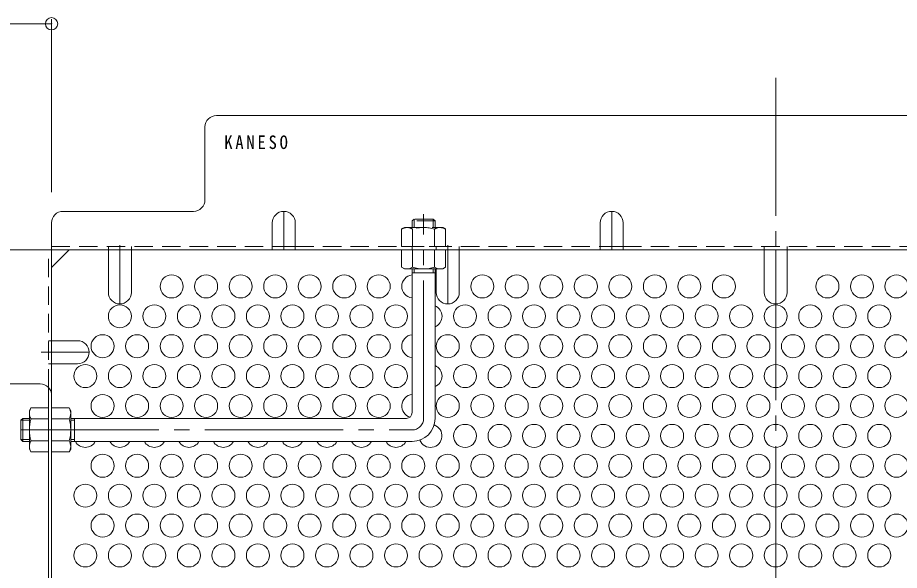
# Model space of a CAD drawing. Units: millimetres at full size, sheet at 1:4; details may follow other scales. Extents: x -859 to 1069, y -781 to 707.
# Drawn here: x 236.9 to 466.8, y 448.3 to 592.5 of the extents above; entities that cross this region are included whole.
import ezdxf

# ---------------------------------------------------------------- set-up
doc = ezdxf.new("R2010")
doc.units = ezdxf.units.MM
doc.header["$LTSCALE"] = 4
doc.header["$PDMODE"] = 32
doc.header["$PDSIZE"] = 3.2
for name, pattern in [('CHAIN1', [8, 5, -1, 1, -1]), ('CHAIN2', [12, 9, -1, 1, -1]), ('DASHED1', [1.8, 1.2, -0.6])]:
    doc.linetypes.add(name, pattern=pattern)
for name, color, linetype, lineweight in [('A-1_躯体', 3, 'Continuous', 9), ('A-4_その他', 7, 'Continuous', 9), ('A-5_文字', 7, 'Continuous', 9), ('A-6_寸法', 2, 'Continuous', 9), ('A-7_ハッチ', 2, 'Continuous', 9), ('A-8_記号', 2, 'Continuous', 9), ('A-B_ﾊｯﾁ', 2, 'Continuous', 9)]:
    doc.layers.add(name, color=color, linetype=linetype, lineweight=lineweight)
doc.styles.add('ＭＳ ゴシック', font='')
doc.styles.get('ＭＳ ゴシック').set_extended_font_data('MS Gothic')

msp = doc.modelspace()

# ---------------------------------------------------------------- linework, layer by layer
at = {"layer": 'A-1_躯体', "linetype": 'CHAIN2'}
for p, q in [((342.793, 487.966), (342.793, 541.198)), ((237.793, 484.966), (339.793, 484.966))]:
    msp.add_line(p, q, dxfattribs=at)
at = {"layer": 'A-1_躯体', "linetype": 'DASHED1'}
for p, q in [((339.793, 539.466), (340.293, 539.966)), ((345.793, 539.466), (339.793, 539.466)), ((339.793, 539.466), (339.793, 537.766)), ((345.293, 539.966), (340.293, 539.966)), ((340.293, 537.766), (340.293, 539.966)), ((345.793, 539.466), (345.293, 539.966)), ((345.293, 537.766), (345.293, 539.966)), ((345.793, 539.466), (345.793, 537.766))]:
    msp.add_line(p, q, dxfattribs=at)
at = {"layer": 'A-1_躯体'}
for p, q in [((339.793, 489.466), (339.793, 526.966)), ((340.293, 525.966), (340.293, 526.966)), ((345.293, 525.966), (345.293, 526.966)), ((345.793, 487.966), (345.793, 526.966)), ((345.793, 525.966), (339.793, 525.966)), ((238.293, 487.966), (237.793, 487.466)), ((237.793, 487.466), (237.793, 482.466)), ((239.993, 487.466), (237.793, 487.466)), ((238.293, 487.966), (238.293, 481.966)), ((238.293, 487.966), (239.993, 487.966)), ((250.793, 487.966), (338.293, 487.966)), ((251.793, 487.466), (250.793, 487.466)), ((251.793, 487.966), (251.793, 481.966)), ((238.293, 481.966), (237.793, 482.466)), ((239.993, 482.466), (237.793, 482.466)), ((238.293, 481.966), (239.993, 481.966)), ((251.793, 482.466), (250.793, 482.466)), ((250.793, 481.966), (339.793, 481.966))]:
    msp.add_line(p, q, dxfattribs=at)
for centre, radius in [((338.293, 489.466), 1.5), ((339.793, 487.966), 6)]:
    msp.add_arc(centre, radius, 270, 0, dxfattribs=at)
at = {"layer": 'A-1_躯体', "linetype": 'CHAIN2'}
msp.add_arc((339.793, 487.966), 3, 270, 0, dxfattribs=at)
at = {"layer": 'A-4_その他'}
for p, q in [((210.79, 590.878), (245.793, 590.878)), ((245.793, 592.078), (245.793, 546.966))]:
    msp.add_line(p, q, dxfattribs=at)
msp.add_point((245.793, 590.878), dxfattribs=at)
at = {"layer": 'A-6_寸法'}
for centre in [(277.093, 522.386), (286.093, 522.386), (295.093, 522.386), (304.093, 522.386), (313.093, 522.386), (322.093, 522.386), (331.093, 522.386), (358.093, 522.386), (367.093, 522.386), (376.093, 522.386), (385.093, 522.386), (394.093, 522.386), (403.093, 522.386), (412.093, 522.386), (421.093, 522.386), (448.093, 522.386), (457.093, 522.386), (466.093, 522.386), (263.593, 514.592), (272.593, 514.592), (281.593, 514.592), (290.593, 514.592), (299.593, 514.592), (308.593, 514.592), (317.593, 514.592), (326.593, 514.592), (335.593, 514.592), (353.593, 514.592), (362.593, 514.592), (371.593, 514.592), (380.593, 514.592), (389.593, 514.592), (398.593, 514.592), (407.593, 514.592), (416.593, 514.592), (425.593, 514.592), (434.593, 514.592), (443.593, 514.592), (452.593, 514.592), (461.593, 514.592), (259.093, 506.798), (268.093, 506.798), (277.093, 506.798), (286.093, 506.798), (295.093, 506.798), (304.093, 506.798), (313.093, 506.798), (322.093, 506.798), (331.093, 506.798), (349.093, 506.798), (358.093, 506.798), (367.093, 506.798), (376.093, 506.798), (385.093, 506.798), (394.093, 506.798), (403.093, 506.798), (412.093, 506.798), (421.093, 506.798), (430.093, 506.798), (439.093, 506.798), (448.093, 506.798), (457.093, 506.798), (466.093, 506.798), (254.593, 499.003), (263.593, 499.003), (272.593, 499.003), (281.593, 499.003), (290.593, 499.003), (299.593, 499.003), (308.593, 499.003), (317.593, 499.003), (326.593, 499.003), (335.593, 499.003), (353.593, 499.003), (362.593, 499.003), (371.593, 499.003), (380.593, 499.003), (389.593, 499.003), (398.593, 499.003), (407.593, 499.003), (416.593, 499.003), (425.593, 499.003), (434.593, 499.003), (443.593, 499.003), (452.593, 499.003), (461.593, 499.003), (259.093, 491.209), (268.093, 491.209), (277.093, 491.209), (286.093, 491.209), (295.093, 491.209), (304.093, 491.209), (313.093, 491.209), (322.093, 491.209), (331.093, 491.209), (349.093, 491.209), (358.093, 491.209), (367.093, 491.209), (376.093, 491.209), (385.093, 491.209), (394.093, 491.209), (403.093, 491.209), (412.093, 491.209), (421.093, 491.209), (430.093, 491.209), (439.093, 491.209), (448.093, 491.209), (457.093, 491.209), (466.093, 491.209), (353.593, 483.415), (362.593, 483.415), (371.593, 483.415), (380.593, 483.415), (389.593, 483.415), (398.593, 483.415), (407.593, 483.415), (416.593, 483.415), (425.593, 483.415), (434.593, 483.415), (443.593, 483.415), (452.593, 483.415), (461.593, 483.415), (259.093, 475.621), (268.093, 475.621), (277.093, 475.621), (286.093, 475.621), (295.093, 475.621), (304.093, 475.621), (313.093, 475.621), (322.093, 475.621), (331.093, 475.621), (340.093, 475.621), (349.093, 475.621), (358.093, 475.621), (367.093, 475.621), (376.093, 475.621), (385.093, 475.621), (394.093, 475.621), (403.093, 475.621), (412.093, 475.621), (421.093, 475.621), (430.093, 475.621), (439.093, 475.621), (448.093, 475.621), (457.093, 475.621), (466.093, 475.621), (254.593, 467.827), (263.593, 467.827), (272.593, 467.827), (281.593, 467.827), (290.593, 467.827), (299.593, 467.827), (308.593, 467.827), (317.593, 467.827), (326.593, 467.827), (335.593, 467.827), (344.593, 467.827), (353.593, 467.827), (362.593, 467.827), (371.593, 467.827), (380.593, 467.827), (389.593, 467.827), (398.593, 467.827), (407.593, 467.827), (416.593, 467.827), (425.593, 467.827), (434.593, 467.827), (443.593, 467.827), (452.593, 467.827), (461.593, 467.827), (259.093, 460.032), (268.093, 460.032), (277.093, 460.032), (286.093, 460.032), (295.093, 460.032), (304.093, 460.032), (313.093, 460.032), (322.093, 460.032), (331.093, 460.032), (340.093, 460.032), (349.093, 460.032), (358.093, 460.032), (367.093, 460.032), (376.093, 460.032), (385.093, 460.032), (394.093, 460.032), (403.093, 460.032), (412.093, 460.032), (421.093, 460.032), (430.093, 460.032), (439.093, 460.032), (448.093, 460.032), (457.093, 460.032), (466.093, 460.032), (254.593, 452.238), (263.593, 452.238), (272.593, 452.238), (281.593, 452.238), (290.593, 452.238), (299.593, 452.238), (308.593, 452.238), (317.593, 452.238), (326.593, 452.238), (335.593, 452.238), (344.593, 452.238), (353.593, 452.238), (362.593, 452.238), (371.593, 452.238), (380.593, 452.238), (389.593, 452.238), (398.593, 452.238), (407.593, 452.238), (416.593, 452.238), (425.593, 452.238), (434.593, 452.238), (443.593, 452.238), (452.593, 452.238), (461.593, 452.238)]:
    msp.add_circle(centre, 3, dxfattribs=at)
for centre, start, end in [((340.093, 522.386), 95.73917, 264.26083), ((344.593, 514.592), 293.57818, 66.42182), ((340.093, 506.798), 95.73917, 264.26083), ((344.593, 499.003), 293.57818, 66.42182), ((340.093, 491.209), 95.73917, 254.7612), ((344.593, 483.415), 202.34376, 71.25778), ((254.593, 483.415), 209.83741, 330.16259), ((263.593, 483.415), 209.83741, 330.16259), ((272.593, 483.415), 209.83741, 330.16259), ((281.593, 483.415), 209.83741, 330.16259), ((290.593, 483.415), 209.83741, 330.16259), ((299.593, 483.415), 209.83741, 330.16259), ((308.593, 483.415), 209.83741, 330.16259), ((317.593, 483.415), 209.83741, 330.16259), ((326.593, 483.415), 209.83741, 330.16259), ((335.593, 483.415), 209.83741, 330.16259)]:
    msp.add_arc(centre, 3, start, end, dxfattribs=at)
at = {"layer": 'A-7_ハッチ', "linetype": 'CHAIN2'}
msp.add_line((434.593, 576.759), (434.593, 109.565), dxfattribs=at)
at = {"layer": 'A-7_ハッチ'}
for p, q in [((580.392, 566.966), (288.794, 566.966)), ((285.794, 544.966), (285.794, 563.966)), ((248.793, 541.966), (282.794, 541.966)), ((245.793, 538.966), (245.793, 147.359)), ((213.79, 531.966), (655.397, 531.966)), ((245.793, 527.353), (250.405, 531.966)), ((303.343, 532.766), (309.343, 532.766)), ((388.843, 532.766), (394.843, 532.766)), ((242.793, 496.965), (213.79, 496.965)), ((244.993, 496.004), (244.993, 361.623))]:
    msp.add_line(p, q, dxfattribs=at)
at = {"layer": 'A-7_ハッチ', "linetype": 'DASHED1'}
for p, q in [((244.993, 496.004), (244.993, 531.966)), ((245.793, 532.766), (303.343, 532.766)), ((260.593, 531.966), (260.593, 532.766)), ((266.593, 531.966), (266.593, 532.766)), ((309.343, 532.766), (388.843, 532.766)), ((339.793, 531.966), (339.793, 532.766)), ((346.093, 531.966), (346.093, 532.766)), ((352.093, 531.966), (352.093, 532.766)), ((394.843, 532.766), (474.343, 532.766)), ((431.593, 531.966), (431.593, 532.766)), ((437.593, 531.966), (437.593, 532.766)), ((245.793, 508.224), (244.993, 508.224)), ((245.793, 502.224), (244.993, 502.224))]:
    msp.add_line(p, q, dxfattribs=at)
at = {"layer": 'A-7_ハッチ'}
for centre, start, end in [((288.794, 563.966), 90, 180), ((282.794, 544.966), 270, 0), ((248.793, 538.966), 90, 180), ((242.793, 493.965), 0, 90)]:
    msp.add_arc(centre, 3, start, end, dxfattribs=at)
at = {"layer": 'A-8_記号', "linetype": 'CHAIN1'}
for p, q in [((306.343, 531.966), (306.343, 541.966)), ((391.843, 531.966), (391.843, 541.966)), ((263.593, 533.166), (263.593, 517.816)), ((349.093, 533.166), (349.093, 517.816)), ((434.593, 531.966), (434.593, 517.816)), ((243.086, 505.224), (255.593, 505.224))]:
    msp.add_line(p, q, dxfattribs=at)
at = {"layer": 'A-8_記号'}
for p, q in [((303.343, 538.966), (303.343, 531.966)), ((309.343, 538.966), (309.343, 531.966)), ((388.843, 538.966), (388.843, 531.966)), ((394.843, 538.966), (394.843, 531.966)), ((260.593, 520.816), (260.593, 531.966)), ((266.593, 520.816), (266.593, 531.966)), ((352.093, 520.816), (352.093, 531.966)), ((431.593, 520.816), (431.593, 531.966)), ((437.593, 520.816), (437.593, 531.966)), ((346.093, 520.816), (346.093, 526.966)), ((252.593, 508.224), (245.793, 508.224)), ((252.593, 502.224), (245.793, 502.224))]:
    msp.add_line(p, q, dxfattribs=at)
for centre, start, end in [((306.343, 538.966), 0, 180), ((391.843, 538.966), 0, 180), ((263.593, 520.816), 180, 0), ((349.093, 520.816), 180, 0), ((434.593, 520.816), 180, 0), ((252.593, 505.224), 270, 90)]:
    msp.add_arc(centre, 3, start, end, dxfattribs=at)
at = {"layer": 'A-B_ﾊｯﾁ', "linetype": 'DASHED1'}
for p, q in [((337.793, 537.766), (337.043, 537.333)), ((337.043, 532.766), (337.043, 537.333)), ((337.793, 537.766), (347.793, 537.766)), ((339.93, 537.333), (339.93, 532.766)), ((345.656, 537.333), (345.656, 532.766)), ((347.793, 537.766), (348.543, 537.333)), ((348.543, 532.766), (348.543, 537.333)), ((337.043, 532.766), (348.543, 532.766))]:
    msp.add_line(p, q, dxfattribs=at)
at = {"layer": 'A-B_ﾊｯﾁ'}
for p, q in [((348.543, 531.966), (337.043, 531.966)), ((337.043, 531.966), (337.043, 527.399)), ((339.93, 527.399), (339.93, 531.966)), ((345.656, 527.399), (345.656, 531.966)), ((348.543, 531.966), (348.543, 527.399)), ((337.793, 526.966), (337.043, 527.399)), ((347.793, 526.966), (337.793, 526.966)), ((347.793, 526.966), (348.543, 527.399)), ((239.993, 489.966), (240.426, 490.716)), ((239.993, 489.966), (239.993, 479.966)), ((244.993, 490.716), (240.426, 490.716)), ((244.993, 490.716), (244.993, 479.216)), ((245.793, 490.716), (245.793, 479.216)), ((245.793, 490.716), (250.36, 490.716)), ((250.793, 489.966), (250.36, 490.716)), ((250.793, 489.966), (250.793, 479.966)), ((240.426, 487.829), (244.993, 487.829)), ((250.36, 487.829), (245.793, 487.829)), ((240.426, 482.102), (244.993, 482.102)), ((250.36, 482.102), (245.793, 482.102)), ((239.993, 479.966), (240.426, 479.216)), ((244.993, 479.216), (240.426, 479.216)), ((245.793, 479.216), (250.36, 479.216)), ((250.793, 479.966), (250.36, 479.216))]:
    msp.add_line(p, q, dxfattribs=at)
at = {"layer": 'A-B_ﾊｯﾁ', "linetype": 'DASHED1'}
for centre, radius, start, end in [((338.688, 534.484), 3.29, 93.92075, 120), ((338.453, 535.031), 2.735, 57.31491, 89.78969), ((342.793, 528.083), 9.683, 72.79973, 107.20026), ((347.133, 535.031), 2.735, 90.2103, 122.68507), ((346.898, 534.484), 3.29, 59.99998, 86.07924)]:
    msp.add_arc(centre, radius, start, end, dxfattribs=at)
at = {"layer": 'A-B_ﾊｯﾁ'}
for centre, radius, start, end in [((338.688, 530.248), 3.29, 239.99998, 266.07924), ((338.453, 529.7), 2.735, 270.2103, 302.68507), ((342.793, 536.648), 9.683, 252.79973, 287.20026), ((347.133, 529.7), 2.735, 237.31491, 269.78969), ((346.898, 530.248), 3.29, 273.92075, 300), ((243.275, 489.071), 3.29, 150, 176.07925), ((247.511, 489.071), 3.29, 3.92075, 30), ((242.728, 489.306), 2.735, 180.21031, 212.68509), ((249.676, 484.966), 9.683, 162.79974, 197.20027), ((248.058, 489.306), 2.735, 327.31491, 359.78969), ((241.111, 484.966), 9.683, 342.79973, 17.20026), ((242.728, 480.626), 2.735, 147.31493, 179.7897), ((243.275, 480.86), 3.29, 183.92076, 210.00002), ((248.058, 480.626), 2.735, 0.2103, 32.68507), ((247.511, 480.86), 3.29, 329.99998, 356.07924)]:
    msp.add_arc(centre, radius, start, end, dxfattribs=at)

# ---------------------------------------------------------------- texts
at = {"layer": 'A-5_文字', "color": 6, "insert": (290.819, 558.166), "char_height": 3.519, "attachment_point": 7, "style": 'ＭＳ ゴシック'}
msp.add_mtext('\\T1.34;\\W0.9;KANESO', dxfattribs=at)

doc.saveas('drawing.dxf')
